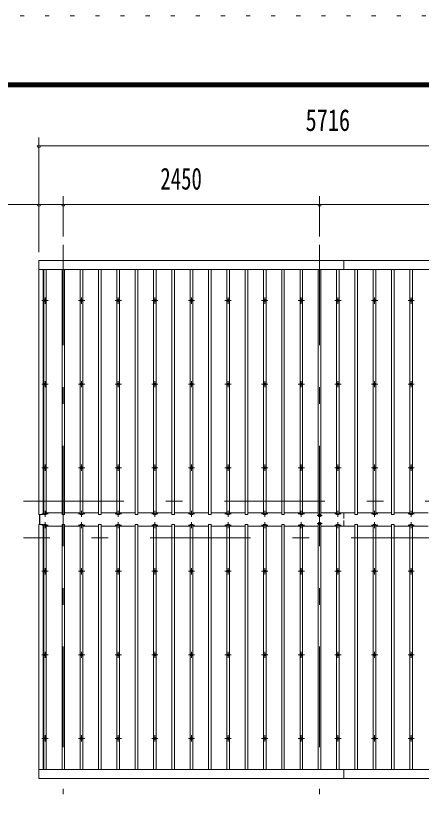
# Model space of a CAD drawing. Units: millimetres, scale not verified. Extents: x -35377 to 35394, y -16800 to 16800.
# Drawn here: x -7367 to -3491, y 9275 to 16800 of the extents above; entities that cross this region are included whole.
import ezdxf
from ezdxf.enums import TextEntityAlignment as Align

# ---------------------------------------------------------------- set-up
doc = ezdxf.new("R2010")
doc.units = ezdxf.units.MM
doc.header["$LTSCALE"] = 80
doc.linetypes.add('USER3', pattern=[24, 12, -5, 2, -5])
doc.linetypes.add('USER4', pattern=[3, 0.5, -2.5])
for name, color, linetype, lineweight in [('0-2_1-08BOLD', 7, 'Continuous', 18), ('0-3_1-28CENTER', 3, 'USER3', 18), ('0-4_1-48THIN', 4, 'Continuous', 18), ('0-5_1-58DIM', 3, 'Continuous', 18), ('0-C_F-F1PAPER', 5, 'Continuous', 18), ('0-D_F-E_J_ADD', 5, 'USER4', 18)]:
    doc.layers.add(name, color=color, linetype=linetype, lineweight=lineweight)
doc.styles.add('ＭＳ ゴシック', font='')
doc.styles.get('ＭＳ ゴシック').set_extended_font_data('MS Gothic')

msp = doc.modelspace()

# ---------------------------------------------------------------- linework, layer by layer
at = {"layer": '0-2_1-08BOLD'}
for p, q in [((-4232.43, 14374.04), (-4232.43, 14461.47)), ((-1429.43, 14374.04), (-7145.43, 14374.04)), ((-4232.43, 11996.48), (-4232.43, 12049.83)), ((-7140.43, 12034.83), (-7140.43, 11938.12)), ((-7135.43, 11938.12), (-7135.43, 12034.83)), ((-4232.43, 11923.12), (-4232.43, 11976.48)), ((-7145.43, 9598.91), (-1429.43, 9598.91)), ((-4232.43, 9511.48), (-4232.43, 9598.91))]:
    msp.add_line(p, q, dxfattribs=at)
for points in [[(-7105.43, 14374.04), (-7105.43, 12034.83), (-7145.43, 12034.83), (-7145.43, 14461.47), (-1429.43, 14461.47)], [(-1429.43, 11938.12), (-1429.43, 9511.48), (-7145.43, 9511.48), (-7145.43, 11938.12), (-7105.43, 11938.12), (-7105.43, 9598.91)]]:
    msp.add_lwpolyline(points, dxfattribs=at)
for centre in [(-7087.43, 14078.72), (-6737.43, 14078.72), (-6387.43, 14078.72), (-6037.43, 14078.72), (-5687.43, 14078.72), (-5337.43, 14078.72), (-4987.43, 14078.72), (-4637.43, 14078.72), (-4287.43, 14078.72), (-3937.43, 14078.72), (-3587.43, 14078.72), (-7087.43, 13279.68), (-6737.43, 13279.68), (-6387.43, 13279.68), (-6037.43, 13279.68), (-5687.43, 13279.68), (-5337.43, 13279.68), (-4987.43, 13279.68), (-4637.43, 13279.68), (-4287.43, 13279.68), (-3937.43, 13279.68), (-3587.43, 13279.68), (-7087.43, 12480.63), (-6737.43, 12480.63), (-6387.43, 12480.63), (-6037.43, 12480.63), (-5687.43, 12480.63), (-5337.43, 12480.63), (-4987.43, 12480.63), (-4637.43, 12480.63), (-4287.43, 12480.63), (-3937.43, 12480.63), (-3587.43, 12480.63), (-7087.43, 11492.32), (-6737.43, 11492.32), (-6387.43, 11492.32), (-6037.43, 11492.32), (-5687.43, 11492.32), (-5337.43, 11492.32), (-4987.43, 11492.32), (-4637.43, 11492.32), (-4287.43, 11492.32), (-3937.43, 11492.32), (-3587.43, 11492.32), (-7087.43, 10693.28), (-6737.43, 10693.28), (-6387.43, 10693.28), (-6037.43, 10693.28), (-5687.43, 10693.28), (-5337.43, 10693.28), (-4987.43, 10693.28), (-4637.43, 10693.28), (-4287.43, 10693.28), (-3937.43, 10693.28), (-3587.43, 10693.28), (-7087.43, 9894.23), (-6737.43, 9894.23), (-6387.43, 9894.23), (-6037.43, 9894.23), (-5687.43, 9894.23), (-5337.43, 9894.23), (-4987.43, 9894.23), (-4637.43, 9894.23), (-4287.43, 9894.23), (-3937.43, 9894.23), (-3587.43, 9894.23)]:
    msp.add_circle(centre, 10, dxfattribs=at)
for centre, radius, start, end in [((-7087.43, 12030.08), 14.5, 46.3961, 133.6039), ((-7087.43, 12051.08), 14.5, 226.39838, 313.60162), ((-6737.43, 12030.08), 14.5, 46.3961, 133.6039), ((-6737.43, 12051.08), 14.5, 226.39838, 313.60162), ((-6387.43, 12030.08), 14.5, 46.3961, 133.6039), ((-6387.43, 12051.08), 14.5, 226.39838, 313.60162), ((-6037.43, 12030.08), 14.5, 46.3961, 133.6039), ((-6037.43, 12051.08), 14.5, 226.39838, 313.60162), ((-5687.43, 12030.08), 14.5, 46.3961, 133.6039), ((-5687.43, 12051.08), 14.5, 226.39838, 313.60162), ((-5337.43, 12030.08), 14.5, 46.3961, 133.6039), ((-5337.43, 12051.08), 14.5, 226.39838, 313.60162), ((-4987.43, 12030.08), 14.5, 46.3961, 133.6039), ((-4987.43, 12051.08), 14.5, 226.39838, 313.60162), ((-4637.43, 12030.08), 14.5, 46.3961, 133.6039), ((-4637.43, 12051.08), 14.5, 226.39838, 313.60162), ((-4287.43, 12030.08), 14.5, 46.3961, 133.6039), ((-4287.43, 12051.08), 14.5, 226.39838, 313.60162), ((-3937.43, 12030.08), 14.5, 46.3961, 133.6039), ((-3937.43, 12051.08), 14.5, 226.39838, 313.60162), ((-3587.43, 12030.08), 14.5, 46.3961, 133.6039), ((-3587.43, 12051.08), 14.5, 226.39838, 313.60162), ((-4462.43, 12026.21), 15, 144.92694, 35.07306), ((-7087.43, 11921.87), 14.5, 46.39838, 133.60162), ((-7087.43, 11942.88), 14.5, 226.3961, 313.6039), ((-6737.43, 11921.87), 14.5, 46.39838, 133.60162), ((-6737.43, 11942.88), 14.5, 226.3961, 313.6039), ((-6387.43, 11921.87), 14.5, 46.39838, 133.60162), ((-6387.43, 11942.88), 14.5, 226.3961, 313.6039), ((-6037.43, 11921.87), 14.5, 46.39838, 133.60162), ((-6037.43, 11942.88), 14.5, 226.3961, 313.6039), ((-5687.43, 11921.87), 14.5, 46.39838, 133.60162), ((-5687.43, 11942.88), 14.5, 226.3961, 313.6039), ((-5337.43, 11921.87), 14.5, 46.39838, 133.60162), ((-5337.43, 11942.88), 14.5, 226.3961, 313.6039), ((-4987.43, 11921.87), 14.5, 46.39838, 133.60162), ((-4987.43, 11942.88), 14.5, 226.3961, 313.6039), ((-4637.43, 11921.87), 14.5, 46.39838, 133.60162), ((-4637.43, 11942.88), 14.5, 226.3961, 313.6039), ((-4462.43, 11946.74), 15, 324.92694, 215.07306), ((-4287.43, 11921.87), 14.5, 46.39838, 133.60162), ((-4287.43, 11942.88), 14.5, 226.3961, 313.6039), ((-3937.43, 11921.87), 14.5, 46.39838, 133.60162), ((-3937.43, 11942.88), 14.5, 226.3961, 313.6039), ((-3587.43, 11921.87), 14.5, 46.39838, 133.60162), ((-3587.43, 11942.88), 14.5, 226.3961, 313.6039)]:
    msp.add_arc(centre, radius, start, end, dxfattribs=at)
at = {"layer": '0-3_1-28CENTER'}
for p, q in [((-6912.44, 14611.48), (-6912.43, 9361.47)), ((-4462.44, 14611.48), (-4462.43, 9361.48)), ((-7057.43, 14078.72), (-7117.43, 14078.72)), ((-7087.43, 14048.72), (-7087.43, 14108.72)), ((-6707.43, 14078.72), (-6767.43, 14078.72)), ((-6737.43, 14108.72), (-6737.43, 14048.72)), ((-6357.43, 14078.72), (-6417.43, 14078.72)), ((-6387.43, 14048.72), (-6387.43, 14108.72)), ((-6007.43, 14078.72), (-6067.43, 14078.72)), ((-6037.43, 14108.72), (-6037.43, 14048.72)), ((-5657.43, 14078.72), (-5717.43, 14078.72)), ((-5687.43, 14048.72), (-5687.43, 14108.72)), ((-5307.43, 14078.72), (-5367.43, 14078.72)), ((-5337.43, 14108.72), (-5337.43, 14048.72)), ((-4957.43, 14078.72), (-5017.43, 14078.72)), ((-4987.43, 14048.72), (-4987.43, 14108.72)), ((-4607.43, 14078.72), (-4667.43, 14078.72)), ((-4637.43, 14108.72), (-4637.43, 14048.72)), ((-4257.43, 14078.72), (-4317.43, 14078.72)), ((-4287.43, 14048.72), (-4287.43, 14108.72)), ((-3907.43, 14078.72), (-3967.43, 14078.72)), ((-3937.43, 14108.72), (-3937.43, 14048.72)), ((-3557.43, 14078.72), (-3617.43, 14078.72)), ((-3587.43, 14048.72), (-3587.43, 14108.72)), ((-7057.43, 13279.68), (-7117.43, 13279.68)), ((-7087.43, 13249.68), (-7087.43, 13309.68)), ((-6707.43, 13279.68), (-6767.43, 13279.68)), ((-6737.43, 13309.68), (-6737.43, 13249.68)), ((-6357.43, 13279.68), (-6417.43, 13279.68)), ((-6387.43, 13249.68), (-6387.43, 13309.68)), ((-6007.43, 13279.68), (-6067.43, 13279.68)), ((-6037.43, 13309.68), (-6037.43, 13249.68)), ((-5657.43, 13279.68), (-5717.43, 13279.68)), ((-5687.43, 13249.68), (-5687.43, 13309.68)), ((-5307.43, 13279.68), (-5367.43, 13279.68)), ((-5337.43, 13309.68), (-5337.43, 13249.68)), ((-4957.43, 13279.68), (-5017.43, 13279.68)), ((-4987.43, 13249.68), (-4987.43, 13309.68)), ((-4607.43, 13279.68), (-4667.43, 13279.68)), ((-4637.43, 13309.68), (-4637.43, 13249.68)), ((-4257.43, 13279.68), (-4317.43, 13279.68)), ((-4287.43, 13249.68), (-4287.43, 13309.68)), ((-3907.43, 13279.68), (-3967.43, 13279.68)), ((-3937.43, 13309.68), (-3937.43, 13249.68)), ((-3557.43, 13279.68), (-3617.43, 13279.68)), ((-3587.43, 13249.68), (-3587.43, 13309.68)), ((-7087.43, 12450.63), (-7087.43, 12510.62)), ((-6737.43, 12450.63), (-6737.43, 12510.62)), ((-6387.43, 12450.63), (-6387.43, 12510.62)), ((-6037.43, 12450.63), (-6037.43, 12510.62)), ((-5687.43, 12450.63), (-5687.43, 12510.62)), ((-5337.43, 12450.63), (-5337.43, 12510.62)), ((-4987.43, 12450.63), (-4987.43, 12510.62)), ((-4637.43, 12450.63), (-4637.43, 12510.62)), ((-4287.43, 12450.63), (-4287.43, 12510.62)), ((-3937.43, 12450.63), (-3937.43, 12510.62)), ((-3587.43, 12450.63), (-3587.43, 12510.62)), ((-7117.43, 12480.63), (-7057.43, 12480.63)), ((-6767.43, 12480.63), (-6707.43, 12480.63)), ((-6417.43, 12480.63), (-6357.43, 12480.63)), ((-6067.43, 12480.63), (-6007.43, 12480.63)), ((-5717.43, 12480.63), (-5657.43, 12480.63)), ((-5367.43, 12480.63), (-5307.43, 12480.63)), ((-5017.43, 12480.63), (-4957.43, 12480.63)), ((-4667.43, 12480.63), (-4607.43, 12480.63)), ((-4317.43, 12480.63), (-4257.43, 12480.63)), ((-3967.43, 12480.63), (-3907.43, 12480.63)), ((-3617.43, 12480.63), (-3557.43, 12480.63)), ((-7292.43, 12161.47), (-1282.43, 12161.47)), ((-7057.43, 12040.58), (-7117.43, 12040.58)), ((-7087.43, 12010.58), (-7087.43, 12070.58)), ((-6707.43, 12040.58), (-6767.43, 12040.58)), ((-6737.43, 12070.58), (-6737.43, 12010.58)), ((-6357.43, 12040.58), (-6417.43, 12040.58)), ((-6387.43, 12010.58), (-6387.43, 12070.58)), ((-6007.43, 12040.58), (-6067.43, 12040.58)), ((-6037.43, 12070.58), (-6037.43, 12010.58)), ((-5657.43, 12040.58), (-5717.43, 12040.58)), ((-5687.43, 12010.58), (-5687.43, 12070.58)), ((-5307.43, 12040.58), (-5367.43, 12040.58)), ((-5337.43, 12070.58), (-5337.43, 12010.58)), ((-4957.43, 12040.58), (-5017.43, 12040.58)), ((-4987.43, 12010.58), (-4987.43, 12070.58)), ((-4607.43, 12040.58), (-4667.43, 12040.58)), ((-4637.43, 12070.58), (-4637.43, 12010.58)), ((-4257.43, 12040.58), (-4317.43, 12040.58)), ((-4287.43, 12070.58), (-4287.43, 12010.58)), ((-3907.43, 12040.58), (-3967.43, 12040.58)), ((-3937.43, 12010.58), (-3937.43, 12070.58)), ((-3557.43, 12040.58), (-3617.43, 12040.58)), ((-3587.43, 12070.58), (-3587.43, 12010.58)), ((-4487.43, 12025.43), (-4437.43, 12025.43)), ((-7117.43, 11932.37), (-7057.43, 11932.37)), ((-7087.43, 11902.38), (-7087.43, 11962.37)), ((-6707.43, 11932.37), (-6767.43, 11932.37)), ((-6737.43, 11962.37), (-6737.43, 11902.38)), ((-6357.43, 11932.37), (-6417.43, 11932.37)), ((-6387.43, 11902.38), (-6387.43, 11962.37)), ((-6007.43, 11932.37), (-6067.43, 11932.37)), ((-6037.43, 11962.37), (-6037.43, 11902.38)), ((-5657.43, 11932.37), (-5717.43, 11932.37)), ((-5687.43, 11902.38), (-5687.43, 11962.37)), ((-5307.43, 11932.37), (-5367.43, 11932.37)), ((-5337.43, 11962.37), (-5337.43, 11902.38)), ((-4957.43, 11932.37), (-5017.43, 11932.37)), ((-4987.43, 11902.38), (-4987.43, 11962.37)), ((-4607.43, 11932.37), (-4667.43, 11932.37)), ((-4637.43, 11962.37), (-4637.43, 11902.38)), ((-4437.43, 11947.53), (-4487.43, 11947.53)), ((-4257.43, 11932.37), (-4317.43, 11932.37)), ((-4287.43, 11962.37), (-4287.43, 11902.38)), ((-3907.43, 11932.37), (-3967.43, 11932.37)), ((-3937.43, 11902.38), (-3937.43, 11962.37)), ((-3557.43, 11932.37), (-3617.43, 11932.37)), ((-3587.43, 11962.37), (-3587.43, 11902.38)), ((-1282.43, 11811.47), (-7292.43, 11811.47)), ((-7087.43, 11522.32), (-7087.43, 11462.32)), ((-6737.43, 11522.32), (-6737.43, 11462.32)), ((-6387.43, 11522.32), (-6387.43, 11462.32)), ((-6037.43, 11522.32), (-6037.43, 11462.32)), ((-5687.43, 11522.32), (-5687.43, 11462.32)), ((-5337.43, 11462.32), (-5337.43, 11522.32)), ((-4987.43, 11522.32), (-4987.43, 11462.32)), ((-4637.43, 11522.32), (-4637.43, 11462.32)), ((-4287.43, 11522.32), (-4287.43, 11462.32)), ((-3937.43, 11522.32), (-3937.43, 11462.32)), ((-3587.43, 11462.32), (-3587.43, 11522.32)), ((-7117.43, 11492.32), (-7057.43, 11492.32)), ((-6767.43, 11492.32), (-6707.43, 11492.32)), ((-6417.43, 11492.32), (-6357.43, 11492.32)), ((-6067.43, 11492.32), (-6007.43, 11492.32)), ((-5717.43, 11492.32), (-5657.43, 11492.32)), ((-5307.43, 11492.32), (-5367.43, 11492.32)), ((-5017.43, 11492.32), (-4957.43, 11492.32)), ((-4667.43, 11492.32), (-4607.43, 11492.32)), ((-4317.43, 11492.32), (-4257.43, 11492.32)), ((-3967.43, 11492.32), (-3907.43, 11492.32)), ((-3557.43, 11492.32), (-3617.43, 11492.32)), ((-7057.43, 10693.28), (-7117.43, 10693.28)), ((-7087.43, 10663.27), (-7087.43, 10723.28)), ((-6707.43, 10693.28), (-6767.43, 10693.28)), ((-6737.43, 10723.28), (-6737.43, 10663.27)), ((-6357.43, 10693.28), (-6417.43, 10693.28)), ((-6387.43, 10663.27), (-6387.43, 10723.28)), ((-6007.43, 10693.28), (-6067.43, 10693.28)), ((-6037.43, 10723.28), (-6037.43, 10663.27)), ((-5657.43, 10693.28), (-5717.43, 10693.28)), ((-5687.43, 10663.27), (-5687.43, 10723.28)), ((-5307.43, 10693.28), (-5367.43, 10693.28)), ((-5337.43, 10723.28), (-5337.43, 10663.27)), ((-4957.43, 10693.28), (-5017.43, 10693.28)), ((-4987.43, 10663.27), (-4987.43, 10723.28)), ((-4607.43, 10693.28), (-4667.43, 10693.28)), ((-4637.43, 10723.28), (-4637.43, 10663.27)), ((-4257.43, 10693.28), (-4317.43, 10693.28)), ((-4287.43, 10663.27), (-4287.43, 10723.28)), ((-3907.43, 10693.28), (-3967.43, 10693.28)), ((-3937.43, 10723.28), (-3937.43, 10663.27)), ((-3557.43, 10693.28), (-3617.43, 10693.28)), ((-3587.43, 10663.27), (-3587.43, 10723.28)), ((-7057.43, 9894.23), (-7117.43, 9894.23)), ((-7087.43, 9924.23), (-7087.43, 9864.24)), ((-6767.43, 9894.23), (-6707.43, 9894.23)), ((-6737.43, 9924.23), (-6737.43, 9864.24)), ((-6417.43, 9894.23), (-6357.43, 9894.23)), ((-6387.43, 9924.23), (-6387.43, 9864.24)), ((-6067.43, 9894.23), (-6007.43, 9894.23)), ((-6037.43, 9924.23), (-6037.43, 9864.24)), ((-5717.43, 9894.23), (-5657.43, 9894.23)), ((-5687.43, 9924.23), (-5687.43, 9864.24)), ((-5367.43, 9894.23), (-5307.43, 9894.23)), ((-5337.43, 9924.23), (-5337.43, 9864.24)), ((-5017.43, 9894.23), (-4957.43, 9894.23)), ((-4987.43, 9924.23), (-4987.43, 9864.24)), ((-4667.43, 9894.23), (-4607.43, 9894.23)), ((-4637.43, 9924.23), (-4637.43, 9864.24)), ((-4317.43, 9894.23), (-4257.43, 9894.23)), ((-4287.43, 9924.23), (-4287.43, 9864.24)), ((-3967.43, 9894.23), (-3907.43, 9894.23)), ((-3937.43, 9924.23), (-3937.43, 9864.24)), ((-3617.43, 9894.23), (-3557.43, 9894.23)), ((-3587.43, 9924.23), (-3587.43, 9864.24))]:
    msp.add_line(p, q, dxfattribs=at)
at = {"layer": '0-4_1-48THIN'}
for p, q in [((-7074.93, 12034.83), (-7074.93, 14374.04)), ((-6899.93, 14374.04), (-6899.93, 12034.83)), ((-6724.93, 12034.83), (-6724.93, 14374.04)), ((-6549.93, 14374.04), (-6549.93, 12034.83)), ((-6374.93, 14374.04), (-6374.93, 12034.83)), ((-6199.93, 14374.04), (-6199.93, 12034.83)), ((-6024.93, 14374.04), (-6024.93, 12034.83)), ((-5849.93, 12034.83), (-5849.93, 14374.04)), ((-5674.93, 14374.04), (-5674.93, 12034.83)), ((-5499.93, 14374.04), (-5499.93, 12034.83)), ((-5324.93, 14374.04), (-5324.93, 12034.83)), ((-5149.93, 12034.83), (-5149.93, 14374.04)), ((-4974.93, 12034.83), (-4974.93, 14374.04)), ((-4799.93, 14374.04), (-4799.93, 12034.83)), ((-4624.93, 14374.04), (-4624.93, 12034.83)), ((-4449.93, 14374.04), (-4449.93, 12034.83)), ((-4274.93, 14374.04), (-4274.93, 12034.83)), ((-4099.93, 14374.04), (-4099.93, 12034.83)), ((-3924.93, 12034.83), (-3924.93, 14374.04)), ((-3749.93, 12034.83), (-3749.93, 14374.04)), ((-3574.93, 12034.83), (-3574.93, 14374.04)), ((-7099.93, 12049.83), (-7105.43, 12049.83)), ((-6924.93, 12049.83), (-7074.93, 12049.83)), ((-6749.93, 12049.83), (-6899.93, 12049.83)), ((-6574.93, 12049.83), (-6724.93, 12049.83)), ((-6399.93, 12049.83), (-6549.93, 12049.83)), ((-6224.93, 12049.83), (-6374.93, 12049.83)), ((-6049.93, 12049.83), (-6199.93, 12049.83)), ((-5874.93, 12049.83), (-6024.93, 12049.83)), ((-5699.93, 12049.83), (-5849.93, 12049.83)), ((-5524.93, 12049.83), (-5674.93, 12049.83)), ((-5349.93, 12049.83), (-5499.93, 12049.83)), ((-5174.93, 12049.83), (-5324.93, 12049.83)), ((-4999.93, 12049.83), (-5149.93, 12049.83)), ((-4824.93, 12049.83), (-4974.93, 12049.83)), ((-4649.93, 12049.83), (-4799.93, 12049.83)), ((-4474.93, 12049.83), (-4624.93, 12049.83)), ((-4299.93, 12049.83), (-4449.93, 12049.83)), ((-4124.93, 12049.83), (-4274.93, 12049.83)), ((-3949.93, 12049.83), (-4099.93, 12049.83)), ((-3774.93, 12049.83), (-3924.93, 12049.83)), ((-3599.93, 12049.83), (-3749.93, 12049.83)), ((-3424.93, 12049.83), (-3574.93, 12049.83)), ((-7099.93, 11923.12), (-7105.43, 11923.12)), ((-7074.93, 11923.12), (-6924.93, 11923.12)), ((-6899.93, 11923.12), (-6749.93, 11923.12)), ((-6724.93, 11923.12), (-6574.93, 11923.12)), ((-6549.93, 11923.12), (-6399.93, 11923.12)), ((-6374.93, 11923.12), (-6224.93, 11923.12)), ((-6199.93, 11923.12), (-6049.93, 11923.12)), ((-6024.93, 11923.12), (-5874.93, 11923.12)), ((-5849.93, 11923.12), (-5699.93, 11923.12)), ((-5674.93, 11923.12), (-5524.93, 11923.12)), ((-5499.93, 11923.12), (-5349.93, 11923.12)), ((-5324.93, 11923.12), (-5174.93, 11923.12)), ((-5149.93, 11923.12), (-4999.93, 11923.12)), ((-4974.93, 11923.12), (-4824.93, 11923.12)), ((-4799.93, 11923.12), (-4649.93, 11923.12)), ((-4624.93, 11923.12), (-4474.93, 11923.12)), ((-4449.93, 11923.12), (-4299.93, 11923.12)), ((-4274.93, 11923.12), (-4124.93, 11923.12)), ((-4099.93, 11923.12), (-3949.93, 11923.12)), ((-3924.93, 11923.12), (-3774.93, 11923.12)), ((-3749.93, 11923.12), (-3599.93, 11923.12)), ((-3574.93, 11923.12), (-3424.93, 11923.12))]:
    msp.add_line(p, q, dxfattribs=at)
for points in [[(-7099.93, 14374.04), (-7099.93, 12034.83), (-7074.93, 12034.83)], [(-6899.93, 12034.83), (-6924.93, 12034.83), (-6924.93, 14374.04)], [(-6749.93, 14374.04), (-6749.93, 12034.83), (-6724.93, 12034.83)], [(-6549.93, 12034.83), (-6574.93, 12034.83), (-6574.93, 14374.04)], [(-6374.93, 12034.83), (-6399.93, 12034.83), (-6399.93, 14374.04)], [(-6199.93, 12034.83), (-6224.93, 12034.83), (-6224.93, 14374.04)], [(-6024.93, 12034.83), (-6049.93, 12034.83), (-6049.93, 14374.04)], [(-5874.93, 14374.04), (-5874.93, 12034.83), (-5849.93, 12034.83)], [(-5674.93, 12034.83), (-5699.93, 12034.83), (-5699.93, 14374.04)], [(-5499.93, 12034.83), (-5524.93, 12034.83), (-5524.93, 14374.04)], [(-5324.93, 12034.83), (-5349.93, 12034.83), (-5349.93, 14374.04)], [(-5174.93, 14374.04), (-5174.93, 12034.83), (-5149.93, 12034.83)], [(-4999.93, 14374.04), (-4999.93, 12034.83), (-4974.93, 12034.83)], [(-4799.93, 12034.83), (-4824.93, 12034.83), (-4824.93, 14374.04)], [(-4624.93, 12034.83), (-4649.93, 12034.83), (-4649.93, 14374.04)], [(-4449.93, 12034.83), (-4474.93, 12034.83), (-4474.93, 14374.04)], [(-4274.93, 12034.83), (-4299.93, 12034.83), (-4299.93, 14374.04)], [(-4099.93, 12034.83), (-4124.93, 12034.83), (-4124.93, 14374.04)], [(-3949.93, 14374.04), (-3949.93, 12034.83), (-3924.93, 12034.83)], [(-3774.93, 14374.04), (-3774.93, 12034.83), (-3749.93, 12034.83)], [(-3599.93, 14374.04), (-3599.93, 12034.83), (-3574.93, 12034.83)], [(-7074.93, 9598.91), (-7074.93, 11938.12), (-7099.93, 11938.12), (-7099.93, 9598.91)], [(-6899.93, 9598.91), (-6899.93, 11938.12), (-6924.93, 11938.12), (-6924.93, 9598.91)], [(-6724.93, 9598.91), (-6724.93, 11938.12), (-6749.93, 11938.12), (-6749.93, 9598.91)], [(-6549.93, 9598.91), (-6549.93, 11938.12), (-6574.93, 11938.12), (-6574.93, 9598.91)], [(-6374.93, 9598.91), (-6374.93, 11938.12), (-6399.93, 11938.12), (-6399.93, 9598.91)], [(-6199.93, 9598.91), (-6199.93, 11938.12), (-6224.93, 11938.12), (-6224.93, 9598.91)], [(-6024.93, 9598.91), (-6024.93, 11938.12), (-6049.93, 11938.12), (-6049.93, 9598.91)], [(-5849.93, 9598.91), (-5849.93, 11938.12), (-5874.93, 11938.12), (-5874.93, 9598.91)], [(-5674.93, 9598.91), (-5674.93, 11938.12), (-5699.93, 11938.12), (-5699.93, 9598.91)], [(-5499.93, 9598.91), (-5499.93, 11938.12), (-5524.93, 11938.12), (-5524.93, 9598.91)], [(-5324.93, 9598.91), (-5324.93, 11938.12), (-5349.93, 11938.12), (-5349.93, 9598.91)], [(-5149.93, 9598.91), (-5149.93, 11938.12), (-5174.93, 11938.12), (-5174.93, 9598.91)], [(-4974.93, 9598.91), (-4974.93, 11938.12), (-4999.93, 11938.12), (-4999.93, 9598.91)], [(-4799.93, 9598.91), (-4799.93, 11938.12), (-4824.93, 11938.12), (-4824.93, 9598.91)], [(-4624.93, 9598.91), (-4624.93, 11938.12), (-4649.93, 11938.12), (-4649.93, 9598.91)], [(-4449.93, 9598.91), (-4449.93, 11938.12), (-4474.93, 11938.12), (-4474.93, 9598.91)], [(-4274.93, 9598.91), (-4274.93, 11938.12), (-4299.93, 11938.12), (-4299.93, 9598.91)], [(-4099.93, 9598.91), (-4099.93, 11938.12), (-4124.93, 11938.12), (-4124.93, 9598.91)], [(-3924.93, 9598.91), (-3924.93, 11938.12), (-3949.93, 11938.12), (-3949.93, 9598.91)], [(-3749.93, 9598.91), (-3749.93, 11938.12), (-3774.93, 11938.12), (-3774.93, 9598.91)], [(-3574.93, 9598.91), (-3574.93, 11938.12), (-3599.93, 11938.12), (-3599.93, 9598.91)]]:
    msp.add_lwpolyline(points, dxfattribs=at)
at = {"layer": '0-5_1-58DIM'}
for p, q in [((-7145.43, 14541.47), (-7145.43, 15636.48)), ((-7129.43, 15556.48), (-7161.43, 15556.48)), ((-7145.43, 15556.48), (-1429.43, 15556.48)), ((-6912.44, 15076.48), (-6912.44, 14691.48)), ((-4462.44, 15076.48), (-4462.44, 14691.48)), ((-7145.43, 14996.48), (-7773.43, 14996.48)), ((-7129.43, 14996.48), (-7161.43, 14996.48)), ((-7145.43, 14996.48), (-6912.44, 14996.48)), ((-6896.44, 14996.48), (-6928.44, 14996.48)), ((-6912.44, 14996.48), (-4462.44, 14996.48)), ((-4446.44, 14996.48), (-4478.44, 14996.48)), ((-4462.44, 14996.48), (-1662.43, 14996.48))]:
    msp.add_line(p, q, dxfattribs=at)
for centre in [(-7145.43, 15556.48), (-7145.43, 14996.48), (-6912.44, 14996.48), (-4462.44, 14996.48)]:
    msp.add_arc(centre, 16, 180, 0, dxfattribs=at)
at = {"layer": '0-C_F-F1PAPER'}
for points in [[(34593.96, -16000), (-11326.04, -16000), (-11326.04, 16160), (34593.96, 16160)], [(34589.95, -15996), (-11322.04, -15996), (-11322.04, 16156), (34589.95, 16156)], [(34585.96, -15992), (34585.96, 16152), (-11318.04, 16152), (-11318.04, -15992)], [(34581.95, -15988), (-11314.04, -15988), (-11314.04, 16148), (34581.95, 16148)], [(34577.96, -15984), (34577.96, 16144), (-11310.04, 16144), (-11310.04, -15984)], [(34573.96, -15980), (-11306.04, -15980), (-11306.04, 16140), (34573.96, 16140)], [(34569.95, -15976), (34569.95, 16136), (-11302.04, 16136), (-11302.04, -15976)], [(34565.96, -15972), (-11298.04, -15972), (-11298.04, 16132), (34565.96, 16132)], [(34561.95, -15968), (-11294.04, -15968), (-11294.04, 16128), (34561.95, 16128)], [(34557.96, -15964), (-11290.04, -15964), (-11290.04, 16124), (34557.96, 16124)], [(34553.96, -15960), (34553.96, 16120), (-11286.04, 16120), (-11286.04, -15960)]]:
    msp.add_lwpolyline(points, close=True, dxfattribs=at)
at = {"layer": '0-D_F-E_J_ADD'}
msp.add_lwpolyline([(35393.96, -16800), (-12126.04, -16800), (-12126.04, 16800), (35393.96, 16800)], close=True, dxfattribs=at)

# ---------------------------------------------------------------- texts
at = {"layer": '0-5_1-58DIM', "color": 7, "style": 'ＭＳ ゴシック'}
for s, width, p in [('5716', 0.75, (-4596.89, 15636.48)), ('2450', 0.7, (-5985.05, 15076.48))]:
    msp.add_text(s, height=208.4, dxfattribs=dict(at, width=width)).set_placement(p, align=Align.BOTTOM_LEFT)

doc.saveas('drawing.dxf')
